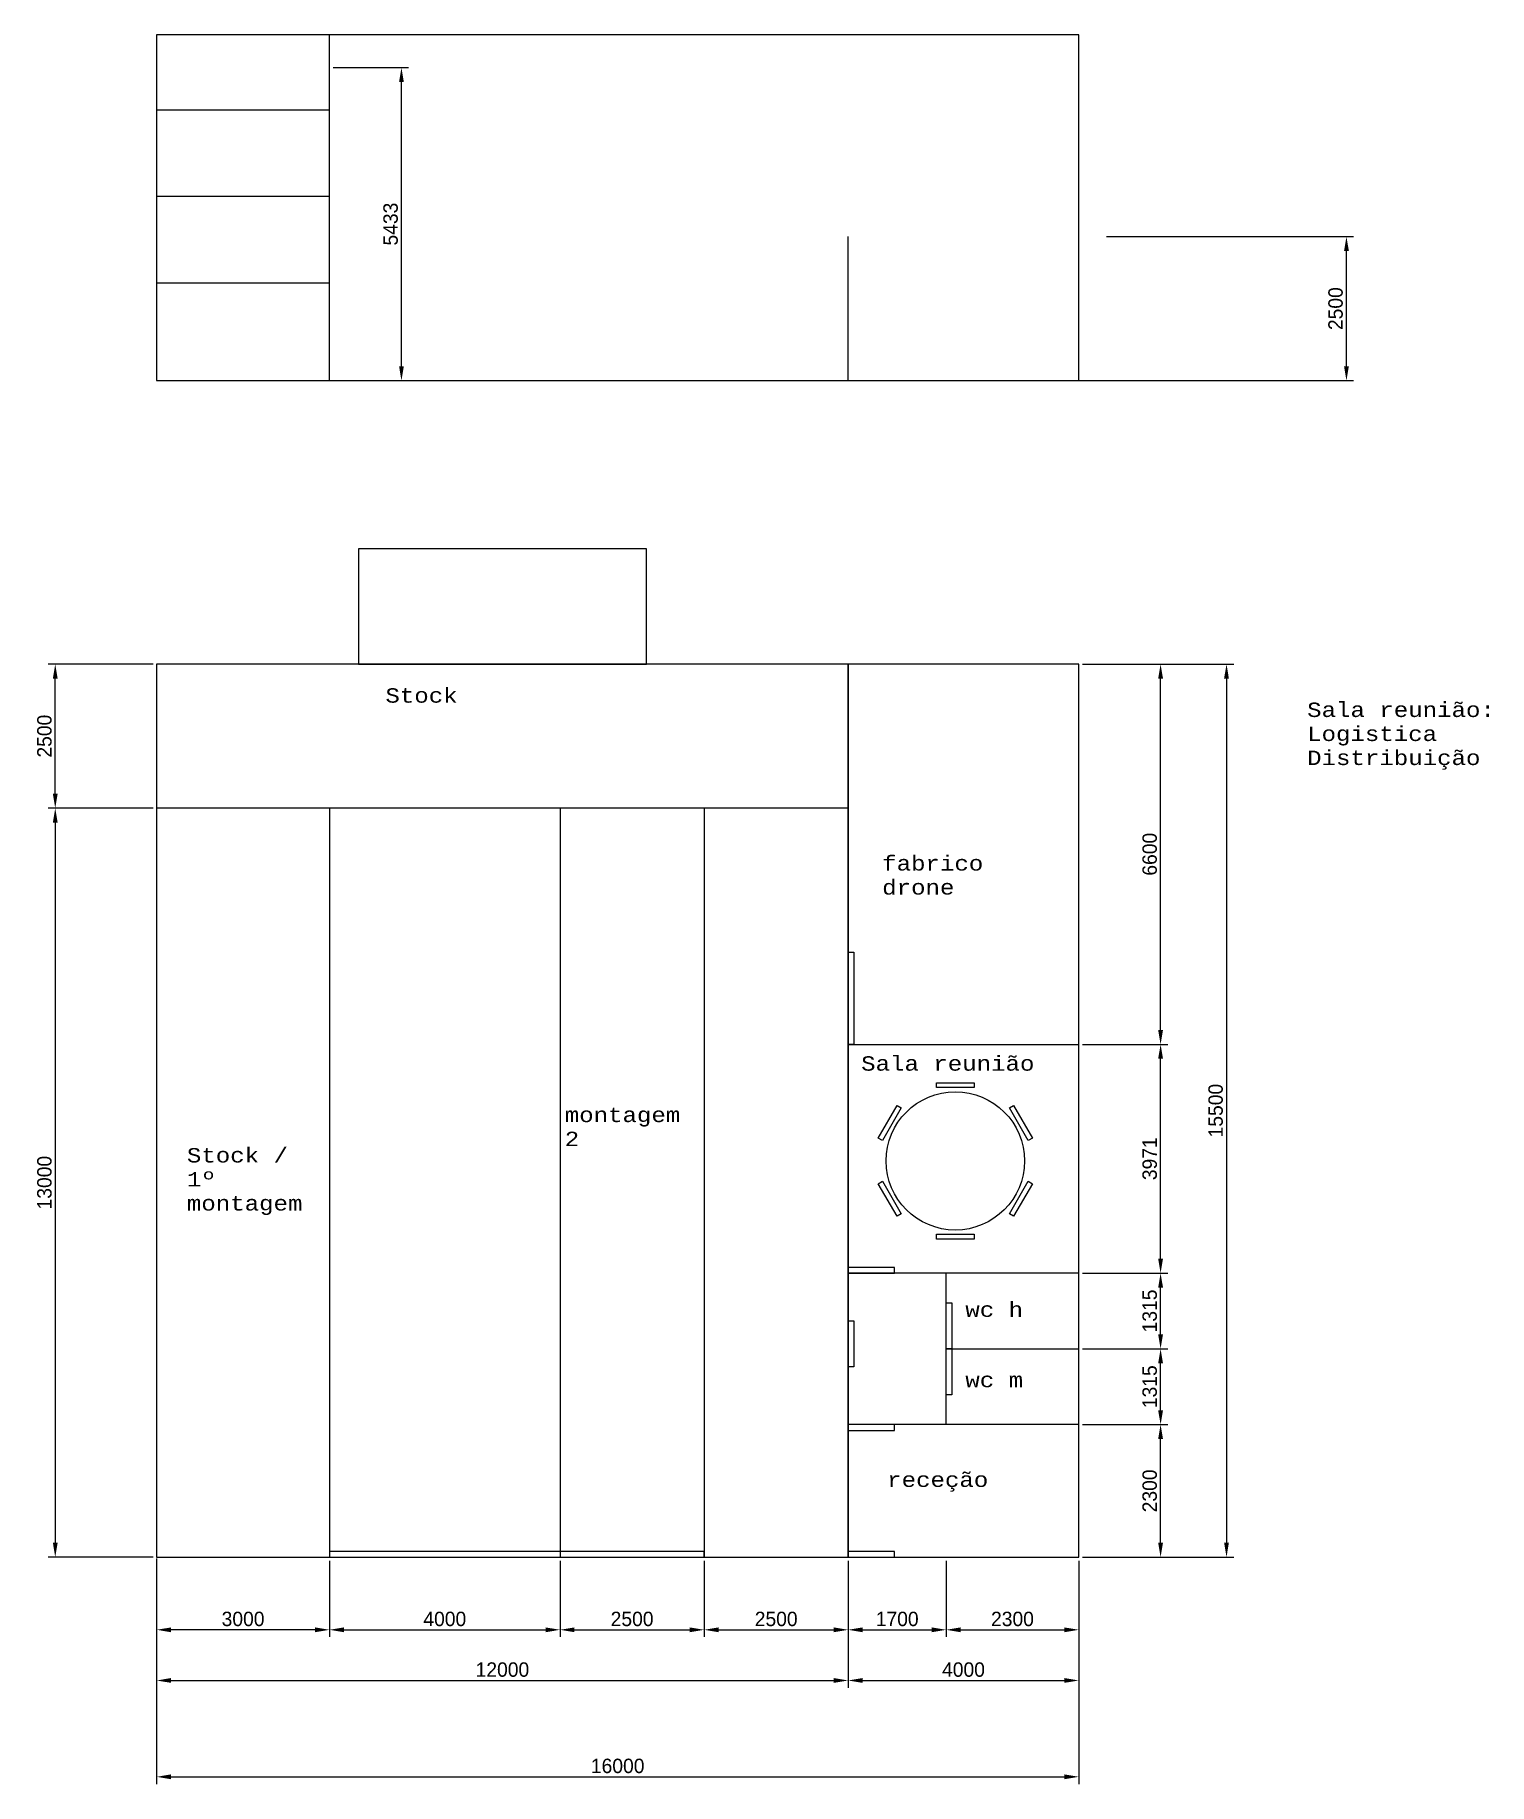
# Model space of a CAD drawing. Header units: millimetres. Extents: x -1804 to 23424, y -3840 to 26518.
import ezdxf

# ---------------------------------------------------------------- set-up
doc = ezdxf.new("R2010")
doc.units = ezdxf.units.MM
doc.dimstyles.new('ISO-25', dxfattribs={"dimscale": 100, "dimtxt": 2.5, "dimasz": 2.5, "dimexe": 1.25, "dimexo": 0.625, "dimtad": 1, "dimdec": 0, "dimtxsty": 'Standard', "dimcen": 2.5, "dimclrd": 1, "dimclre": 1, "dimadec": 0, "dimazin": 0, "dimtfac": 1, "dimtdec": 0, "dimtmove": 0, "dimatfit": 3, "dimfxl": 0, "dimarcsym": 0})

# ---------------------------------------------------------------- blocks, each defined once
blk = doc.blocks.new('*D5')
at = {"color": 1, "lineweight": -2}
for p, q in [((306, 77), (306, -3840)), ((16306, 36), (16306, -3840)), ((556, -3715), (16056, -3715))]:
    blk.add_line(p, q, dxfattribs=at)
at = {"color": 1}
for points in [[(556, -3673), (556, -3757), (306, -3715)], [(16056, -3673), (16056, -3757), (16306, -3715)]]:
    blk.add_solid(points, dxfattribs=at)
at = {"layer": 'Defpoints', "color": 0}
for p in [(306, 140), (16306, 98), (16306, -3715)]:
    blk.add_point(p, dxfattribs=at)
at = {"color": 0, "insert": (8306, -3527), "char_height": 250, "attachment_point": 5}
blk.add_mtext('16000', dxfattribs=at)
blk = doc.blocks.new('*D6')
at = {"color": 1, "lineweight": -2}
for p, q in [((16369, 15598), (18995, 15598)), ((18870, 15348), (18870, 348)), ((16369, 98), (18995, 98))]:
    blk.add_line(p, q, dxfattribs=at)
at = {"color": 1}
for points in [[(18828, 15348), (18911, 15348), (18870, 15598)], [(18828, 348), (18911, 348), (18870, 98)]]:
    blk.add_solid(points, dxfattribs=at)
at = {"layer": 'Defpoints', "color": 0}
for p in [(16306, 15598), (16306, 98), (18870, 98)]:
    blk.add_point(p, dxfattribs=at)
at = {"color": 0, "insert": (18682, 7848), "char_height": 250, "attachment_point": 5, "rotation": 90}
blk.add_mtext('15500', dxfattribs=at)
blk = doc.blocks.new('*D7')
at = {"color": 1, "lineweight": -2}
for p, q in [((12306, -805), (12306, -2168)), ((16306, -805), (16306, -2168)), ((12556, -2043), (16056, -2043))]:
    blk.add_line(p, q, dxfattribs=at)
at = {"color": 1}
for points in [[(12556, -2001), (12556, -2084), (12306, -2043)], [(16056, -2001), (16056, -2084), (16306, -2043)]]:
    blk.add_solid(points, dxfattribs=at)
at = {"layer": 'Defpoints', "color": 0}
for p in [(12306, -743), (16306, -743), (16306, -2043)]:
    blk.add_point(p, dxfattribs=at)
at = {"color": 0, "insert": (14306, -1855), "char_height": 250, "attachment_point": 5}
blk.add_mtext('4000', dxfattribs=at)
blk = doc.blocks.new('*D8')
at = {"color": 1, "lineweight": -2}
for p, q in [((306, -805), (306, -2168)), ((12306, -805), (12306, -2168)), ((556, -2043), (12056, -2043))]:
    blk.add_line(p, q, dxfattribs=at)
at = {"color": 1}
for points in [[(556, -2001), (556, -2084), (306, -2043)], [(12056, -2001), (12056, -2084), (12306, -2043)]]:
    blk.add_solid(points, dxfattribs=at)
at = {"layer": 'Defpoints', "color": 0}
for p in [(306, -743), (12306, -743), (12306, -2043)]:
    blk.add_point(p, dxfattribs=at)
at = {"color": 0, "insert": (6306, -1855), "char_height": 250, "attachment_point": 5}
blk.add_mtext('12000', dxfattribs=at)
blk = doc.blocks.new('*D9')
at = {"color": 1, "lineweight": -2}
for p, q in [((244, 15598), (-1578, 15598)), ((-1453, 13348), (-1453, 15348)), ((244, 13098), (-1578, 13098))]:
    blk.add_line(p, q, dxfattribs=at)
at = {"color": 1}
for points in [[(-1494, 15348), (-1411, 15348), (-1453, 15598)], [(-1494, 13348), (-1411, 13348), (-1453, 13098)]]:
    blk.add_solid(points, dxfattribs=at)
at = {"layer": 'Defpoints', "color": 0}
for p in [(-1453, 15598), (306, 15598), (306, 13098)]:
    blk.add_point(p, dxfattribs=at)
at = {"color": 0, "insert": (-1640, 14348), "char_height": 250, "attachment_point": 5, "rotation": 90}
blk.add_mtext('2500', dxfattribs=at)
blk = doc.blocks.new('*D10')
at = {"color": 1, "lineweight": -2}
for p, q in [((244, 13098), (-1578, 13098)), ((-1453, 12848), (-1453, 348)), ((244, 98), (-1578, 98))]:
    blk.add_line(p, q, dxfattribs=at)
at = {"color": 1}
for points in [[(-1494, 12848), (-1411, 12848), (-1453, 13098)], [(-1494, 348), (-1411, 348), (-1453, 98)]]:
    blk.add_solid(points, dxfattribs=at)
at = {"layer": 'Defpoints', "color": 0}
for p in [(306, 13098), (-1453, 98), (306, 98)]:
    blk.add_point(p, dxfattribs=at)
at = {"color": 0, "insert": (-1640, 6598), "char_height": 250, "attachment_point": 5, "rotation": 90}
blk.add_mtext('13000', dxfattribs=at)
blk = doc.blocks.new('*D11')
at = {"color": 1, "lineweight": -2}
for p, q in [((16369, 15598), (17851, 15598)), ((17726, 9248), (17726, 15348)), ((16369, 8998), (17851, 8998))]:
    blk.add_line(p, q, dxfattribs=at)
at = {"color": 1}
for points in [[(17684, 15348), (17768, 15348), (17726, 15598)], [(17684, 9248), (17768, 9248), (17726, 8998)]]:
    blk.add_solid(points, dxfattribs=at)
at = {"layer": 'Defpoints', "color": 0}
for p in [(16306, 15598), (17726, 15598), (16306, 8998)]:
    blk.add_point(p, dxfattribs=at)
at = {"color": 0, "insert": (17538, 12298), "char_height": 250, "attachment_point": 5, "rotation": 90}
blk.add_mtext('6600', dxfattribs=at)
blk = doc.blocks.new('*D12')
at = {"color": 1, "lineweight": -2}
for p, q in [((16431, 8998), (17851, 8998)), ((17726, 5278), (17726, 8748)), ((16369, 5028), (17851, 5028))]:
    blk.add_line(p, q, dxfattribs=at)
at = {"color": 1}
for points in [[(17684, 8748), (17768, 8748), (17726, 8998)], [(17684, 5278), (17768, 5278), (17726, 5028)]]:
    blk.add_solid(points, dxfattribs=at)
at = {"layer": 'Defpoints', "color": 0}
for p in [(16369, 8998), (17726, 8998), (16306, 5028)]:
    blk.add_point(p, dxfattribs=at)
at = {"color": 0, "insert": (17538, 7013), "char_height": 250, "attachment_point": 5, "rotation": 90}
blk.add_mtext('3971', dxfattribs=at)
blk = doc.blocks.new('*D13')
at = {"color": 1, "lineweight": -2}
for p, q in [((16369, 5028), (17851, 5028)), ((17726, 3963), (17726, 4778)), ((16369, 3713), (17851, 3713))]:
    blk.add_line(p, q, dxfattribs=at)
at = {"color": 1}
for points in [[(17684, 4778), (17768, 4778), (17726, 5028)], [(17684, 3963), (17768, 3963), (17726, 3713)]]:
    blk.add_solid(points, dxfattribs=at)
at = {"layer": 'Defpoints', "color": 0}
for p in [(16306, 5028), (17726, 5028), (16306, 3713)]:
    blk.add_point(p, dxfattribs=at)
at = {"color": 0, "insert": (17538, 4371), "char_height": 250, "attachment_point": 5, "rotation": 90}
blk.add_mtext('1315', dxfattribs=at)
blk = doc.blocks.new('*D14')
at = {"color": 1, "lineweight": -2}
for p, q in [((16369, 3713), (17851, 3713)), ((17726, 2648), (17726, 3463)), ((16369, 2398), (17851, 2398))]:
    blk.add_line(p, q, dxfattribs=at)
at = {"color": 1}
for points in [[(17684, 3463), (17768, 3463), (17726, 3713)], [(17684, 2648), (17768, 2648), (17726, 2398)]]:
    blk.add_solid(points, dxfattribs=at)
at = {"layer": 'Defpoints', "color": 0}
for p in [(16306, 3713), (17726, 3713), (16306, 2398)]:
    blk.add_point(p, dxfattribs=at)
at = {"color": 0, "insert": (17538, 3056), "char_height": 250, "attachment_point": 5, "rotation": 90}
blk.add_mtext('1315', dxfattribs=at)
blk = doc.blocks.new('*D15')
at = {"color": 1, "lineweight": -2}
for p, q in [((16431, 2398), (17851, 2398)), ((17726, 348), (17726, 2148)), ((16369, 98), (17851, 98))]:
    blk.add_line(p, q, dxfattribs=at)
at = {"color": 1}
for points in [[(17684, 2148), (17768, 2148), (17726, 2398)], [(17684, 348), (17768, 348), (17726, 98)]]:
    blk.add_solid(points, dxfattribs=at)
at = {"layer": 'Defpoints', "color": 0}
for p in [(16369, 2398), (17726, 2398), (16306, 98)]:
    blk.add_point(p, dxfattribs=at)
at = {"color": 0, "insert": (17538, 1248), "char_height": 250, "attachment_point": 5, "rotation": 90}
blk.add_mtext('2300', dxfattribs=at)
blk = doc.blocks.new('*D16')
at = {"color": 1, "lineweight": -2}
for p, q in [((14006, 36), (14006, -1288)), ((16306, 36), (16306, -1288)), ((14256, -1163), (16056, -1163))]:
    blk.add_line(p, q, dxfattribs=at)
at = {"color": 1}
for points in [[(14256, -1122), (14256, -1205), (14006, -1163)], [(16056, -1122), (16056, -1205), (16306, -1163)]]:
    blk.add_solid(points, dxfattribs=at)
at = {"layer": 'Defpoints', "color": 0}
for p in [(14006, 98), (16306, 98), (16306, -1163)]:
    blk.add_point(p, dxfattribs=at)
at = {"color": 0, "insert": (15156, -976), "char_height": 250, "attachment_point": 5}
blk.add_mtext('2300', dxfattribs=at)
blk = doc.blocks.new('*D17')
at = {"color": 1, "lineweight": -2}
for p, q in [((12306, 36), (12306, -1288)), ((14006, -27), (14006, -1288)), ((12556, -1163), (13756, -1163))]:
    blk.add_line(p, q, dxfattribs=at)
at = {"color": 1}
for points in [[(12556, -1122), (12556, -1205), (12306, -1163)], [(13756, -1122), (13756, -1205), (14006, -1163)]]:
    blk.add_solid(points, dxfattribs=at)
at = {"layer": 'Defpoints', "color": 0}
for p in [(12306, 98), (14006, 36), (14006, -1163)]:
    blk.add_point(p, dxfattribs=at)
at = {"color": 0, "insert": (13156, -976), "char_height": 250, "attachment_point": 5}
blk.add_mtext('1700', dxfattribs=at)
blk = doc.blocks.new('*D18')
at = {"color": 1, "lineweight": -2}
for p, q in [((9806, 36), (9806, -1288)), ((12306, 36), (12306, -1288)), ((10056, -1163), (12056, -1163))]:
    blk.add_line(p, q, dxfattribs=at)
at = {"color": 1}
for points in [[(10056, -1122), (10056, -1205), (9806, -1163)], [(12056, -1122), (12056, -1205), (12306, -1163)]]:
    blk.add_solid(points, dxfattribs=at)
at = {"layer": 'Defpoints', "color": 0}
for p in [(9806, 98), (12306, 98), (12306, -1163)]:
    blk.add_point(p, dxfattribs=at)
at = {"color": 0, "insert": (11056, -976), "char_height": 250, "attachment_point": 5}
blk.add_mtext('2500', dxfattribs=at)
blk = doc.blocks.new('*D19')
at = {"color": 1, "lineweight": -2}
for p, q in [((7306, 36), (7306, -1288)), ((9806, 36), (9806, -1288)), ((7556, -1163), (9556, -1163))]:
    blk.add_line(p, q, dxfattribs=at)
at = {"color": 1}
for points in [[(7556, -1122), (7556, -1205), (7306, -1163)], [(9556, -1122), (9556, -1205), (9806, -1163)]]:
    blk.add_solid(points, dxfattribs=at)
at = {"layer": 'Defpoints', "color": 0}
for p in [(7306, 98), (9806, 98), (9806, -1163)]:
    blk.add_point(p, dxfattribs=at)
at = {"color": 0, "insert": (8556, -976), "char_height": 250, "attachment_point": 5}
blk.add_mtext('2500', dxfattribs=at)
blk = doc.blocks.new('*D20')
at = {"color": 1, "lineweight": -2}
for p, q in [((3306, 36), (3306, -1288)), ((7306, 36), (7306, -1288)), ((3556, -1163), (7056, -1163))]:
    blk.add_line(p, q, dxfattribs=at)
at = {"color": 1}
for points in [[(3556, -1122), (3556, -1205), (3306, -1163)], [(7056, -1122), (7056, -1205), (7306, -1163)]]:
    blk.add_solid(points, dxfattribs=at)
at = {"layer": 'Defpoints', "color": 0}
for p in [(3306, 98), (7306, 98), (7306, -1163)]:
    blk.add_point(p, dxfattribs=at)
at = {"color": 0, "insert": (5306, -976), "char_height": 250, "attachment_point": 5}
blk.add_mtext('4000', dxfattribs=at)
blk = doc.blocks.new('*D21')
at = {"color": 1, "lineweight": -2}
for p, q in [((306, 36), (306, -1288)), ((3306, 36), (3306, -1288)), ((3056, -1163), (556, -1163))]:
    blk.add_line(p, q, dxfattribs=at)
at = {"color": 1}
for points in [[(556, -1122), (556, -1205), (306, -1163)], [(3056, -1122), (3056, -1205), (3306, -1163)]]:
    blk.add_solid(points, dxfattribs=at)
at = {"layer": 'Defpoints', "color": 0}
for p in [(306, 98), (3306, 98), (306, -1163)]:
    blk.add_point(p, dxfattribs=at)
at = {"color": 0, "insert": (1806, -976), "char_height": 250, "attachment_point": 5}
blk.add_mtext('3000', dxfattribs=at)
blk = doc.blocks.new('*D22')
at = {"color": 1, "lineweight": -2}
for p, q in [((3369, 25951), (4679, 25951)), ((4554, 20768), (4554, 25701)), ((3369, 20518), (4679, 20518))]:
    blk.add_line(p, q, dxfattribs=at)
at = {"color": 1}
for points in [[(4513, 25701), (4596, 25701), (4554, 25951)], [(4513, 20768), (4596, 20768), (4554, 20518)]]:
    blk.add_solid(points, dxfattribs=at)
at = {"layer": 'Defpoints', "color": 0}
for p in [(3306, 25951), (4554, 25951), (3306, 20518)]:
    blk.add_point(p, dxfattribs=at)
at = {"color": 0, "insert": (4367, 23235), "char_height": 250, "attachment_point": 5, "rotation": 90}
blk.add_mtext('5433', dxfattribs=at)
blk = doc.blocks.new('*D23')
at = {"color": 1, "lineweight": -2}
for p, q in [((16785, 23018), (21076, 23018)), ((20951, 20768), (20951, 22768)), ((12432, 20518), (21076, 20518))]:
    blk.add_line(p, q, dxfattribs=at)
at = {"color": 1}
for points in [[(20909, 22768), (20993, 22768), (20951, 23018)], [(20909, 20768), (20993, 20768), (20951, 20518)]]:
    blk.add_solid(points, dxfattribs=at)
at = {"layer": 'Defpoints', "color": 0}
for p in [(16722, 23018), (20951, 23018), (12369, 20518)]:
    blk.add_point(p, dxfattribs=at)
at = {"color": 0, "insert": (20763, 21768), "char_height": 250, "attachment_point": 5, "rotation": 90}
blk.add_mtext('2500', dxfattribs=at)

msp = doc.modelspace()

# ---------------------------------------------------------------- linework, layer by layer
for p, q in [((16306.2, 26517.9), (306.2, 26517.9)), ((306.2, 26517.9), (306.2, 20517.9)), ((16306.2, 20517.9), (16306.2, 26517.9)), ((306.2, 25217.9), (3306.2, 25217.9)), ((306.2, 23717.9), (3306.2, 23717.9)), ((12306.2, 20517.9), (12306.2, 23017.9)), ((306.2, 22217.9), (3306.2, 22217.9)), ((306.2, 20517.9), (16306.2, 20517.9)), ((12306.2, 15598.5), (306.2, 15598.5)), ((306.2, 15598.5), (306.2, 13098.5)), ((12306.2, 13098.5), (12306.2, 15598.5)), ((306.2, 13098.5), (306.2, 98.5)), ((12306.2, 98.5), (12306.2, 13098.5)), ((12306.2, 8998.5), (16306.2, 8998.5)), ((16306.2, 5027.9), (12306.2, 5027.9)), ((14005.7, 2398.5), (14005.7, 5027.9)), ((14005.7, 3713.2), (16306.2, 3713.2)), ((16306.2, 2398.5), (12306.2, 2398.5)), ((306.2, 98.5), (3306.2, 98.5)), ((3306.2, 98.5), (7306.2, 98.5)), ((7306.2, 98.5), (9806.2, 98.5)), ((9806.2, 98.5), (12306.2, 98.5))]:
    msp.add_line(p, q)
at = {"color": 5}
for p, q in [((3306.2, 20517.9), (3306.2, 26517.9)), ((3306.2, 13098.5), (306.2, 13098.5)), ((7306.2, 13098.5), (3306.2, 13098.5)), ((3306.2, 13098.5), (3306.2, 98.5)), ((9806.2, 13098.5), (7306.2, 13098.5)), ((7306.2, 13098.5), (7306.2, 98.5)), ((12306.2, 13098.5), (9806.2, 13098.5)), ((9806.2, 13098.5), (9806.2, 98.5))]:
    msp.add_line(p, q, dxfattribs=at)
for points in [[(3806.2, 15598.5), (8806.2, 15598.5), (8806.2, 17598.5), (3806.2, 17598.5)], [(12306.2, 98.5), (16306.2, 98.5), (16306.2, 15598.5), (12306.2, 15598.5)], [(12306.2, 10598.5), (12406.2, 10598.5), (12406.2, 8998.5), (12306.2, 8998.5)], [(13837.6, 8329.7), (14491.3, 8329.7), (14491.3, 8248.1), (13837.6, 8248.1)], [(12827.6, 7369.1), (13154.4, 7935.3), (13225.1, 7894.5), (12898.3, 7328.3)], [(15174.5, 7935.3), (15501.3, 7369.1), (15430.6, 7328.3), (15103.8, 7894.5)], [(13154.4, 6014.2), (12827.6, 6580.3), (12898.3, 6621.1), (13225.1, 6055)], [(15501.3, 6580.3), (15174.5, 6014.2), (15103.8, 6055), (15430.6, 6621.1)], [(14491.3, 5619.7), (13837.6, 5619.7), (13837.6, 5701.4), (14491.3, 5701.4)], [(12306.2, 5027.9), (13106.2, 5027.9), (13106.2, 5127.9), (12306.2, 5127.9)], [(14005.7, 4513.2), (14105.7, 4513.2), (14105.7, 3713.2), (14005.7, 3713.2)], [(12306.2, 4198.5), (12406.2, 4198.5), (12406.2, 3398.5), (12306.2, 3398.5)], [(14005.7, 3713.2), (14105.7, 3713.2), (14105.7, 2913.2), (14005.7, 2913.2)], [(12306.2, 2298.5), (13106.2, 2298.5), (13106.2, 2398.5), (12306.2, 2398.5)], [(3306.2, 98.5), (9806.2, 98.5), (9806.2, 198.5), (3306.2, 198.5)], [(12306.2, 98.5), (13106.2, 98.5), (13106.2, 198.5), (12306.2, 198.5)]]:
    msp.add_lwpolyline(points, close=True)
msp.add_circle((14164.4, 6974.7), 1200)

# ---------------------------------------------------------------- texts
at = {"char_height": 250, "attachment_point": 1}
for s, insert, width in [('{\\fCourier New|b0|i0|c0|p49;Stock }', (4276.2, 15178.6), 2026.211), ('{\\fCourier New|b0|i0|c0|p49;Sala reunião:\\PLogistica\\PDistribuição}', (20269, 14930.1), 6916.092), ('{\\fCourier New|b0|i0|c0|p49;fabrico drone}', (12895.6, 12265.3), 2026.211), ('{\\fCourier New|b0|i0|c0|p49;Sala reunião}', (12530.2, 8791.3), 3611.761), ('{\\fCourier New|b0|i0|c0|p49;montagem 2}', (7387.7, 7899), 2026.211), ('{\\fCourier New|b0|i0|c0|p49;Stock / 1º montagem}', (831.5, 7197.9), 2026.211), ('{\\fCourier New|b0|i0|c0|p49;wc h}', (14337.8, 4518.3), 2026.211), ('{\\fCourier New|b0|i0|c0|p49;wc m}', (14337.8, 3297.6), 2026.211), ('{\\fCourier New|b0|i0|c0|p49;receção}', (12982.4, 1566.5), 2026.211)]:
    msp.add_mtext(s, dxfattribs=dict(at, insert=insert, width=width))

# ---------------------------------------------------------------- dimensions: what is measured, and where the dimension line sits
for base, p1, p2, picture, middle in [((4554.3, 25951.3), (3306.2, 20517.9), (3306.2, 25951.3), '*D22', (4366.8, 23234.6)), ((20950.9, 23017.9), (12369.4, 20517.9), (16722.3, 23017.9), '*D23', (20763.4, 21767.9)), ((-1452.8, 15598.5), (306.2, 13098.5), (306.2, 15598.5), '*D9', (-1640.3, 14348.5)), ((18869.8, 98.5), (16306.2, 15598.5), (16306.2, 98.5), '*D6', (18682.3, 7848.5)), ((17725.9, 15598.5), (16306.2, 8998.5), (16306.2, 15598.5), '*D11', (17538.4, 12298.5)), ((-1452.8, 98.5), (306.2, 13098.5), (306.2, 98.5), '*D10', (-1640.3, 6598.5)), ((17725.9, 8998.5), (16306.2, 5027.9), (16368.7, 8998.5), '*D12', (17538.4, 7013.2)), ((17725.9, 5027.9), (16306.2, 3713.2), (16306.2, 5027.9), '*D13', (17538.4, 4370.5)), ((17725.9, 3713.2), (16306.2, 2398.5), (16306.2, 3713.2), '*D14', (17538.4, 3055.8)), ((17725.9, 2398.5), (16306.2, 98.5), (16368.7, 2398.5), '*D15', (17538.4, 1248.5))]:
    dim = msp.add_linear_dim(base=base, p1=p1, p2=p2, angle=90, dimstyle='ISO-25')
    dim.commit()
    dim.dimension.update_dxf_attribs({"geometry": picture, "text_midpoint": middle})
for base, p1, p2, picture, middle in [((16306.2, -3714.9), (306.2, 139.5), (16306.2, 98.5), '*D5', (8306.2, -3527.4)), ((306.2, -1163.4), (3306.2, 98.5), (306.2, 98.5), '*D21', (1806.2, -975.9)), ((7306.2, -1163.4), (3306.2, 98.5), (7306.2, 98.5), '*D20', (5306.2, -975.9)), ((9806.2, -1163.4), (7306.2, 98.5), (9806.2, 98.5), '*D19', (8556.2, -975.9)), ((12306.2, -1163.4), (9806.2, 98.5), (12306.2, 98.5), '*D18', (11056.2, -975.9)), ((14005.7155, -1163.437), (12306.1862, 98.4655), (14005.7155, 35.9655), '*D17', (13155.9509, -975.937)), ((16306.1862, -1163.437), (14005.7155, 98.4655), (16306.1862, 98.4655), '*D16', (15155.9509, -975.937)), ((12306.2, -2042.8), (306.2, -742.9), (12306.2, -742.9), '*D8', (6306.2, -1855.3)), ((16306.2, -2042.8), (12306.2, -742.9), (16306.2, -742.9), '*D7', (14306.2, -1855.3))]:
    dim = msp.add_linear_dim(base=base, p1=p1, p2=p2, dimstyle='ISO-25')
    dim.commit()
    dim.dimension.update_dxf_attribs({"geometry": picture, "text_midpoint": middle})

doc.saveas('drawing.dxf')
